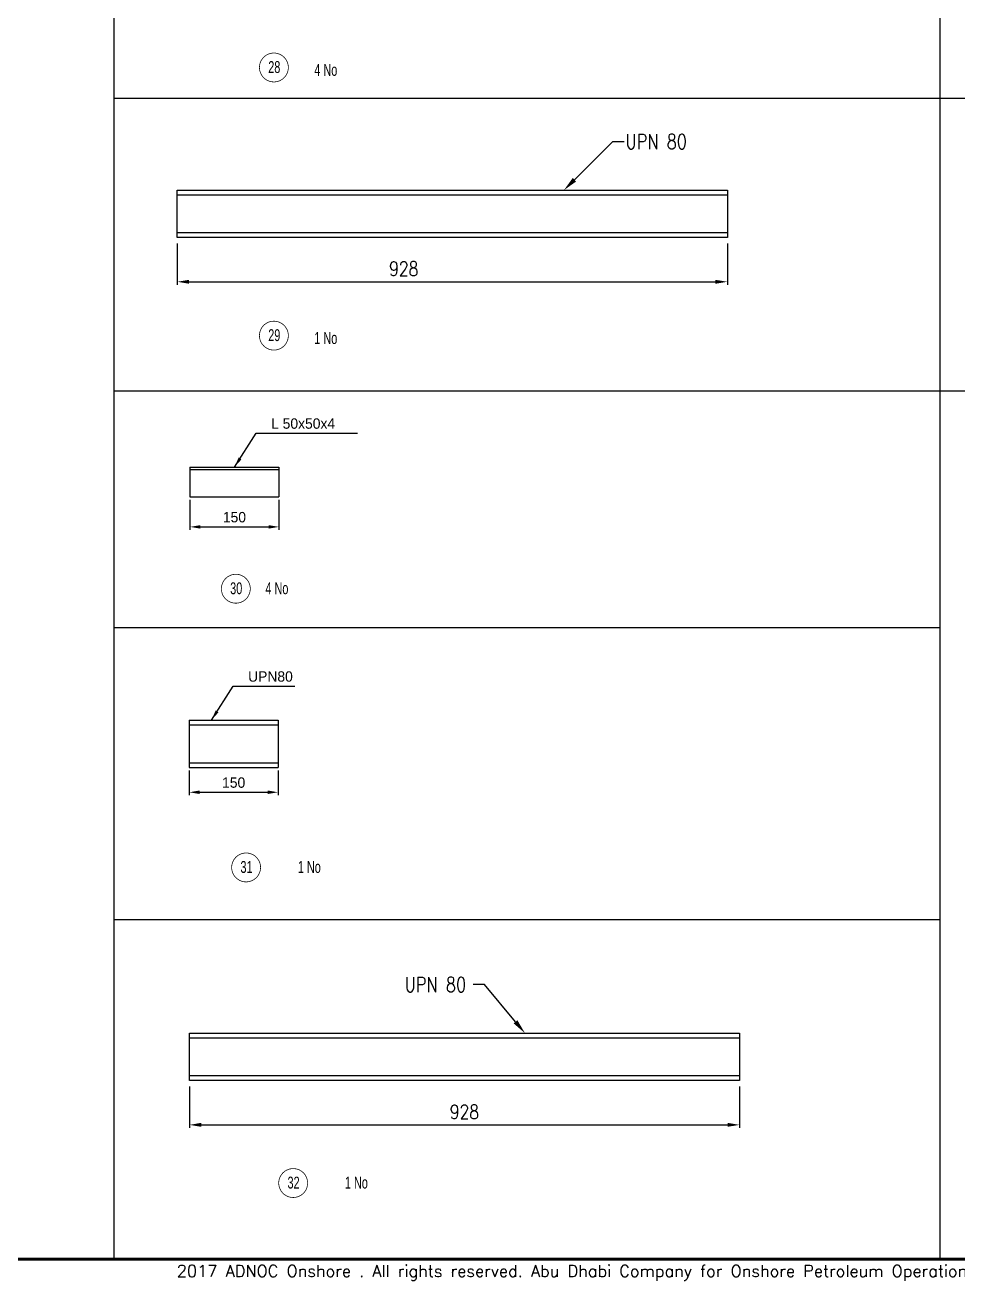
# Model space of a CAD drawing. Header units: millimetres. Extents: x 0 to 16187, y -20471 to 6290.
# Drawn here: x 9644.4 to 9959.1, y 1484.6 to 1908.2 of the extents above; entities that cross this region are included whole.
import ezdxf
from ezdxf import colors
from ezdxf.entities.mleader import LeaderData, LeaderLine
from ezdxf.enums import TextEntityAlignment as Align
from ezdxf.math import Vec2, Vec3

# ---------------------------------------------------------------- set-up
doc = ezdxf.new("R2010")
doc.units = ezdxf.units.MM
doc.header["$PDSIZE"] = -1
doc.layers.add('BORDER1', color=3, linetype='Continuous')
doc.layers.add('BORDER2', color=7, linetype='Continuous')
doc.styles.add('ROMANC', font='ROMANC', dxfattribs={"height": 5})
doc.styles.add('ROMANS', font='ROMANS.shx', dxfattribs={"width": 0.8})
doc.styles.add('ROMANT', font='ROMANT', dxfattribs={"height": 4})
doc.styles.add('SLDTEXTSTYLE2', font='TXT', dxfattribs={"width": 0.686449})
doc.dimstyles.new('AM_ISO', dxfattribs={"dimtxt": 3.5, "dimasz": 3.5, "dimexe": 1, "dimexo": 1, "dimgap": 1.5, "dimtad": 1, "dimdsep": 46, "dimtxsty": 'Standard', "dimcen": 0, "dimclrd": 1, "dimclre": 1, "dimclrt": 1, "dimadec": 0, "dimazin": 2, "dimtp": 0.1, "dimtm": 0.1, "dimtfac": 0.71, "dimtdec": 3, "dimtmove": 0, "dimatfit": 3, "dimfxl": 1, "dimlwd": -1, "dimlwe": -1, "dimarcsym": 1})
doc.dimstyles.new('AM_ISO$7', dxfattribs={"dimtxt": 3.5, "dimasz": 3.5, "dimexe": 1, "dimexo": 1, "dimgap": 1.5, "dimtad": 1, "dimtoh": 1, "dimdsep": 46, "dimtxsty": 'Standard', "dimcen": 0, "dimclrd": 1, "dimclre": 1, "dimclrt": 1, "dimadec": 0, "dimazin": 2, "dimtp": 0.1, "dimtm": 0.1, "dimtfac": 0.71, "dimtdec": 3, "dimtmove": 0, "dimatfit": 3, "dimfxl": 1, "dimlwd": -1, "dimlwe": -1, "dimarcsym": 1})
doc.dimstyles.new('ISO-25', dxfattribs={"dimtxt": 2.5, "dimasz": 2.5, "dimexe": 1.25, "dimexo": 0.625, "dimtad": 1, "dimtxsty": 'Standard', "dimcen": 2.5, "dimadec": 0, "dimazin": 0, "dimtfac": 1, "dimtmove": 0, "dimatfit": 3, "dimfxl": 1, "dimarcsym": 0})

# ---------------------------------------------------------------- blocks, each defined once
blk = doc.blocks.new('*D1098')
at = {"color": 1, "linetype": 'ByBlock'}
for p, q in [((9700.03, 1748.12), (9700.03, 1737.98)), ((9730.03, 1748.12), (9730.03, 1737.98)), ((9703.53, 1738.98), (9726.53, 1738.98))]:
    blk.add_line(p, q, dxfattribs=at)
at = {"color": 1}
for points in [[(9703.53, 1739.56), (9703.53, 1738.39), (9700.03, 1738.98)], [(9726.53, 1738.39), (9726.53, 1739.56), (9730.03, 1738.98)]]:
    blk.add_solid(points, dxfattribs=at)
at = {"layer": 'Defpoints', "color": 0}
for p in [(9700.03, 1749.12), (9730.03, 1749.12), (9730.03, 1738.98)]:
    blk.add_point(p, dxfattribs=at)
at = {"color": 1, "insert": (9715.03, 1742.23), "char_height": 3.5, "attachment_point": 5}
blk.add_mtext('150', dxfattribs=at)
blk = doc.blocks.new('*D1101')
at = {"color": 1, "linetype": 'ByBlock'}
for p, q in [((9699.77, 1656.8), (9699.77, 1648.46)), ((9729.77, 1656.8), (9729.77, 1648.46)), ((9703.27, 1649.46), (9726.27, 1649.46))]:
    blk.add_line(p, q, dxfattribs=at)
at = {"color": 1}
for points in [[(9703.27, 1650.05), (9703.27, 1648.88), (9699.77, 1649.46)], [(9726.27, 1648.88), (9726.27, 1650.05), (9729.77, 1649.46)]]:
    blk.add_solid(points, dxfattribs=at)
at = {"layer": 'Defpoints', "color": 0}
for p in [(9699.77, 1657.8), (9729.77, 1657.8), (9729.77, 1649.46)]:
    blk.add_point(p, dxfattribs=at)
at = {"color": 1, "insert": (9714.77, 1652.71), "char_height": 3.5, "attachment_point": 5}
blk.add_mtext('150', dxfattribs=at)
blk = doc.blocks.new('*U609')
at = {"layer": 'BORDER1', "color": 154, "true_color": 0x1859a9, "const_width": 1}
blk.add_lwpolyline([(1.81, 811), (1144, 811), (1144, 0), (0, 0), (0, 811)], close=True, dxfattribs=at)
at = {"layer": 'BORDER2', "color": 154, "true_color": 0x1859a9, "style": 'ROMANS'}
blk.add_text('2017 ADNOC Onshore . All rights reserved. Abu Dhabi Company for Onshore Petroleum Operations Ltd. Restricted Circulation', height=4, dxfattribs=at).set_placement((489.5, -2), align=Align.TOP_CENTER)
at = {"layer": 'BORDER2', "flags": 8}
for tag, height, style, p in [('REV-A', 3.24, 'ROMANS', (986.93, 140.25)), ('RE-A', 8.06, 'ROMANT', (1084.63, 7.17))]:
    blk.add_attdef(tag, text='', height=height, dxfattribs=dict(at, style=style)).set_placement(p, align=Align.CENTER)
at = {"layer": 'BORDER2', "style": 'ROMANS', "width": 3.830216}
blk.add_attdef('DATE-A', text='', height=3.24, dxfattribs=at).set_placement((995.51, 140.25), (1008.51, 140.25), align=Align.FIT)
at = {"layer": 'BORDER2'}
for tag, height, style, p in [('DRN-A', 3.24, 'ROMANS', (1018.38, 140.25)), ('CHD-A', 3.24, 'ROMANS', (1032.35, 140.25)), ('APD-A', 3.24, 'ROMANS', (1046.64, 140.25)), ('CONS_CONT_VEND', 4.2, 'ROMANC', (1061.39, 72.83))]:
    blk.add_attdef(tag, text='', height=height, dxfattribs=dict(at, style=style)).set_placement(p, align=Align.CENTER)
at = {"layer": 'BORDER2', "style": 'ROMANS', "width": 0.8}
for tag, p, height in [('1:X', (997.23, 122.55), 3.5), ('LOC', (1042.74, 122.55), 3.5), ('PROJ_NO', (1118.64, 122.55), 3.5), ('CONS_DRG_NO', (1011, 63), 3)]:
    blk.add_attdef(tag, p, '', height=height, dxfattribs=at)
at = {"layer": 'BORDER2', "lineweight": 30, "width": 0.8, "flags": 104}
blk.add_attdef('COMMENTS-A', text='', height=2.2, dxfattribs=at).set_placement((1055.21, 142.07), align=Align.MIDDLE_LEFT)
at = {"layer": 'BORDER2', "style": 'ROMANS', "width": 0.8}
for tag, p in [('PROJECT_TITLE_1', (1061.07, 55.35)), ('PROJECT_TITLE_2', (1061.07, 49.3))]:
    blk.add_attdef(tag, text='', height=3.5, dxfattribs=at).set_placement(p, align=Align.MIDDLE)
at = {"layer": 'BORDER2', "style": 'ROMANT', "width": 0.8}
for tag, p in [('DRG_TITLE_1', (1061.07, 36.31)), ('DRG_TITLE_2', (1061.07, 28.31)), ('DRG_TITLE_3', (1061.07, 20.31))]:
    blk.add_attdef(tag, text='', height=5, dxfattribs=at).set_placement(p, align=Align.CENTER)
at = {"layer": 'BORDER2', "style": 'ROMANT'}
for tag, p in [('AR', (995, 7.17)), ('PA', (1011.74, 7.17)), ('DC', (1028.45, 7.17)), ('TS', (1120.84, 7.17))]:
    blk.add_attdef(tag, p, '', height=8.06, dxfattribs=at)
for tag, p in [('SRNO', (1074.7, 7.17)), ('SH', (1115.8, 7.18))]:
    blk.add_attdef(tag, text='', height=8.06, dxfattribs=at).set_placement(p, align=Align.RIGHT)
at = {"layer": 'BORDER2', "style": 'ROMANS', "flags": 2}
blk.add_attdef('TB_VERSION', text='', height=2, dxfattribs=at).set_placement((1, -1), align=Align.TOP_LEFT)
blk = doc.blocks.new('*D5073')
at = {"color": 0, "lineweight": -2}
for p, q in [((9695.75, 1834.55), (9695.75, 1820.65)), ((9881.35, 1834.55), (9881.35, 1820.65)), ((9699.75, 1821.65), (9877.35, 1821.65))]:
    blk.add_line(p, q, dxfattribs=at)
at = {"color": 0}
for points in [[(9699.75, 1822.31), (9699.75, 1820.98), (9695.75, 1821.65)], [(9877.35, 1820.98), (9877.35, 1822.31), (9881.35, 1821.65)]]:
    blk.add_solid(points, dxfattribs=at)
at = {"layer": 'Defpoints', "color": 0}
for p in [(9695.75, 1836.55), (9881.35, 1836.55), (9881.35, 1821.65)]:
    blk.add_point(p, dxfattribs=at)
at = {"color": 0, "insert": (9772.16, 1826.05), "char_height": 4, "attachment_point": 5, "style": 'ROMANS'}
blk.add_mtext('{\\H1.2x;928}', dxfattribs=at)
blk = doc.blocks.new('*D5074')
at = {"color": 0, "lineweight": -2}
for p, q in [((9699.84, 1550.18), (9699.84, 1536.28)), ((9885.44, 1550.18), (9885.44, 1536.28)), ((9703.84, 1537.28), (9881.44, 1537.28))]:
    blk.add_line(p, q, dxfattribs=at)
at = {"color": 0}
for points in [[(9703.84, 1537.95), (9703.84, 1536.62), (9699.84, 1537.28)], [(9881.44, 1536.62), (9881.44, 1537.95), (9885.44, 1537.28)]]:
    blk.add_solid(points, dxfattribs=at)
at = {"layer": 'Defpoints', "color": 0}
for p in [(9699.84, 1552.18), (9885.44, 1552.18), (9885.44, 1537.28)]:
    blk.add_point(p, dxfattribs=at)
at = {"color": 0, "insert": (9792.64, 1541.68), "char_height": 4, "attachment_point": 5, "style": 'ROMANS'}
blk.add_mtext('{\\H1.2x;928}', dxfattribs=at)

msp = doc.modelspace()

# ---------------------------------------------------------------- linework, layer by layer
for p, q in [((9674.30732, 2302.98256), (9674.30732, 1491.98256)), ((9953.02085, 2160.89829), (9953.02085, 1491.98256)), ((9674.30732, 1883.61291), (9953.02085, 1883.61291)), ((9953.02085, 1883.61291), (10356.41209, 1883.61291)), ((9695.75343, 1850.94687), (9881.35343, 1850.94687)), ((9881.35343, 1838.14687), (9695.75343, 1838.14687)), ((9674.30732, 1784.90879), (9953.02085, 1784.90879)), ((9953.02085, 1784.90879), (10356.41209, 1784.90879)), ((9700.02811, 1759.11882), (9730.02811, 1759.11882)), ((9700.02811, 1759.11882), (9700.02811, 1749.11882)), ((9700.02811, 1758.31882), (9730.02811, 1758.31882)), ((9730.02811, 1759.11882), (9730.02811, 1749.11882)), ((9700.02811, 1749.11882), (9730.02811, 1749.11882)), ((9674.30732, 1704.98398), (9953.02085, 1704.98398)), ((9699.76729, 1673.7961), (9729.76729, 1673.7961)), ((9699.76729, 1673.7961), (9699.76729, 1657.7961)), ((9729.76729, 1673.7961), (9729.76729, 1657.7961)), ((9699.76729, 1672.1961), (9729.76729, 1672.1961)), ((9699.76729, 1659.3961), (9729.76729, 1659.3961)), ((9699.76729, 1657.7961), (9729.76729, 1657.7961)), ((9674.30732, 1606.49077), (9953.02085, 1606.49077)), ((9699.83627, 1566.58468), (9885.43627, 1566.58468)), ((9885.43627, 1553.78468), (9699.83627, 1553.78468))]:
    msp.add_line(p, q)
at = {"color": 2}
for points in [[(9733.21655, 1893.94213, 0.25, 0.25, 1), (9723.46655, 1893.94213, 0.25, 0.25, 1)], [(9733.21655, 1803.49219, 0.25, 0.25, 1), (9723.46655, 1803.49219, 0.25, 0.25, 1)], [(9720.37439, 1718.11549, 0.25, 0.25, 1), (9710.62439, 1718.11549, 0.25, 0.25, 1)], [(9723.84594, 1624.10487, 0.25, 0.25, 1), (9714.09594, 1624.10487, 0.25, 0.25, 1)], [(9739.728, 1517.65215, 0.25, 0.25, 1), (9729.978, 1517.65215, 0.25, 0.25, 1)]]:
    msp.add_lwpolyline(points, format="xyseb", close=True, dxfattribs=at)
for points in [[(9695.75343, 1852.54687), (9881.35343, 1852.54687), (9881.35343, 1836.54687), (9695.75343, 1836.54687)], [(9699.83627, 1568.18468), (9885.43627, 1568.18468), (9885.43627, 1552.18468), (9699.83627, 1552.18468)]]:
    msp.add_lwpolyline(points, close=True)

# ---------------------------------------------------------------- block references
at = {"layer": 'BORDER1'}
msp.add_blockref('*U609', (9377.41209, 1491.98256), dxfattribs=at)

# ---------------------------------------------------------------- texts
at = {"color": 2, "style": 'SLDTEXTSTYLE2', "width": 0.686449}
for s, p in [('28', (9728.47473, 1894.09651)), ('4 No', (9745.86007, 1893.12006)), ('29', (9728.47473, 1803.64657)), ('1 No', (9745.86007, 1802.67012)), ('30', (9715.63257, 1718.26987)), ('4 No', (9729.35895, 1718.26987)), ('31', (9719.10412, 1624.25925)), ('1 No', (9740.29469, 1624.25925)), ('32', (9734.98618, 1517.80653)), ('1 No', (9756.17675, 1517.80653))]:
    msp.add_text(s, height=4, dxfattribs=at).set_placement(p, align=Align.MIDDLE_CENTER)
at = {"color": 1, "char_height": 3.5, "attachment_point": 7}
for s, insert in [('L 50x50x4', (9727.40134, 1772.03647)), ('UPN80', (9719.64052, 1686.71374))]:
    msp.add_mtext(s, dxfattribs=dict(at, insert=insert))

# ---------------------------------------------------------------- dimensions: what is measured, and where the dimension line sits
at = {"color": 1}
for base, p1, p2, picture, middle in [((9881.35343, 1821.64703), (9695.75343, 1836.54687), (9881.35343, 1836.54687), '*D5073', (9772.15754, 1821.64703)), ((9885.43627, 1537.28484), (9699.83627, 1552.18468), (9885.43627, 1552.18468), '*D5074', (9792.63627, 1537.28484))]:
    dim = msp.add_linear_dim(base=base, p1=p1, p2=p2, text='{\\H1.2x;<>}', dimstyle='ISO-25', override={"dimtxt": 4, "dimasz": 4, "dimexe": 1, "dimexo": 2, "dimgap": 2, "dimlfac": 5, "dimtxsty": 'ROMANS', "dimtix": 1}, dxfattribs=at)
    dim.commit()
    dim.dimension.update_dxf_attribs({"geometry": picture, "text_midpoint": middle, "dimtype": 160})
for base, p1, p2, picture, middle in [((9730.02811, 1738.97662), (9700.02811, 1749.11882), (9730.02811, 1749.11882), '*D1098', (9715.02811, 1738.97662)), ((9729.76729, 1649.46263), (9699.76729, 1657.7961), (9729.76729, 1657.7961), '*D1101', (9714.76729, 1649.46263))]:
    dim = msp.add_linear_dim(base=base, p1=p1, p2=p2, dimstyle='AM_ISO', override={"dimtxt": 3.5, "dimlfac": 5})
    dim.commit()
    dim.dimension.update_dxf_attribs({"geometry": picture, "text_midpoint": middle, "dimtype": 160})

# ---------------------------------------------------------------- leaders
at = {"annotation_type": 0, "has_hookline": 1, "hookline_direction": 0}
for points, text_width in [([(9715.02811, 1759.11882), (9722.40134, 1770.53647), (9725.90134, 1770.53647)], 29.16667), ([(9707.26729, 1673.7961), (9714.64052, 1685.21374), (9718.14052, 1685.21374)], 15.75)]:
    msp.add_leader(points, dimstyle='AM_ISO$7', dxfattribs=dict(at, text_width=text_width))
at = {"color": 1}
ml = msp.add_multileader_mtext('Standard', dxfattribs=at)
ml.set_content('UPN 80', color=1, style='ROMANS')
ml.set_leader_properties()
ml.build(insert=Vec2(0, 0))
ml.multileader.update_dxf_attribs({"dogleg_length": 3.84358, "arrow_head_size": 5})
ctx = ml.context
ctx.base_point, ctx.char_height, ctx.arrow_head_size, ctx.landing_gap_size, ctx.plane_origin = Vec3(9846.58542, 1868.94097), 5, 5, 0.4, Vec3(61190.55387, -25617.6949)
notes = []
notes.append((ctx, [(0, (1, 1, 0), (9842.74185, 1868.94097), (1, 0), 3.84358, [(0, [(9826.20015, 1852.54687)], 0, [])])]))
ctx.mtext.insert, ctx.mtext.width = Vec3(9846.98542, 1871.44097), 144.3262905
ml = msp.add_multileader_mtext('Standard', dxfattribs=at)
ml.set_content('UPN 80', color=1, style='ROMANS')
ml.set_leader_properties()
ml.build(insert=Vec2(0, 0))
ml.multileader.update_dxf_attribs({"dogleg_length": 3.84358, "arrow_head_size": 5})
ctx = ml.context
ctx.base_point, ctx.char_height, ctx.arrow_head_size, ctx.landing_gap_size, ctx.plane_origin = Vec3(9893.71973, 1584.57878), 5, 5, 0.4, Vec3(61194.63671, -25902.05708)
notes.append((ctx, [(0, (1, 1, 0), (9799.39702, 1584.57878), (-1, 0), 3.84358, [(0, [(9813.08299, 1568.18468)], 0, [])])]))
ctx.mtext.insert, ctx.mtext.width = Vec3(9772.47344, 1587.07878), 144.3262905
for ctx, leaders in notes:
    for number, flags, end, landing, length, lines in leaders:
        leader = LeaderData()
        leader.index, (leader.has_last_leader_line, leader.has_dogleg_vector, leader.attachment_direction) = number, flags
        leader.last_leader_point, leader.dogleg_vector, leader.dogleg_length = Vec3(end), Vec3(landing), length
        for number, points, colour, breaks in lines:
            line = LeaderLine()
            line.index, line.vertices, line.color, line.breaks = number, Vec3.list(points), colors.encode_raw_color(colour), breaks
            leader.lines.append(line)
        ctx.leaders.append(leader)

doc.saveas('drawing.dxf')
